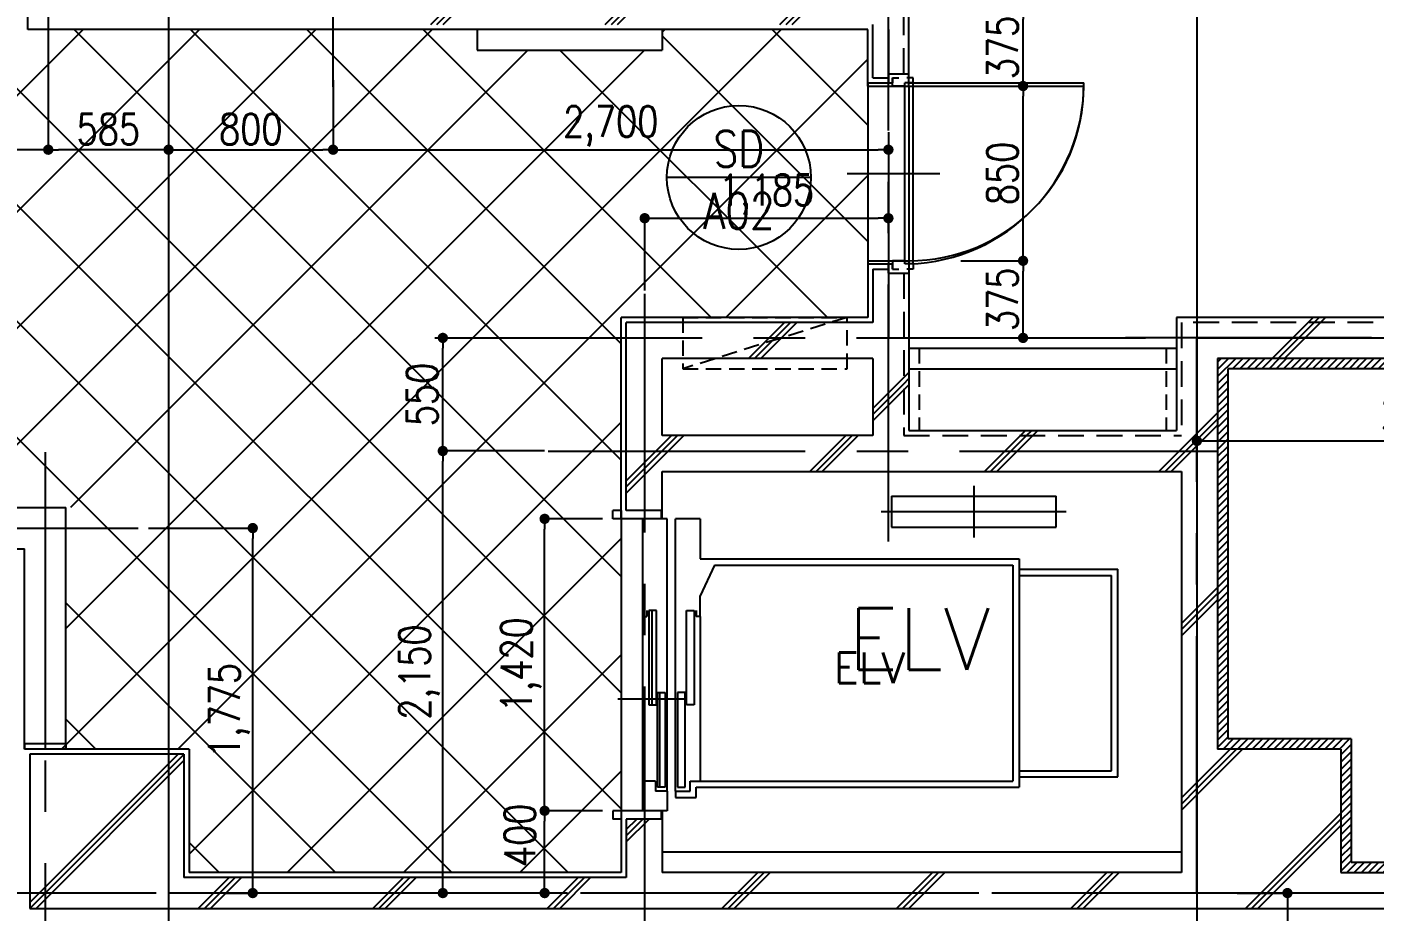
# Model space of a CAD drawing. Header units: millimetres. Extents: x 15495 to 166182, y -39946 to 18307.
# Drawn here: x 40052 to 46602, y -34666 to -30366 of the extents above; entities that cross this region are included whole.
import ezdxf
from ezdxf.enums import TextEntityAlignment as Align

# ---------------------------------------------------------------- set-up
doc = ezdxf.new("R2010")
doc.units = ezdxf.units.MM
doc.header["$LTSCALE"] = 1000
doc.linetypes.add('CENTER', pattern=[2, 1.25, -0.25, 0.25, -0.25])
doc.linetypes.add('DASHED2', pattern=[0.375, 0.25, -0.125])
doc.layers.get('0').update_dxf_attribs({"linetype": 'CONTINUOUS'})
for name, color, linetype in [('1F-A_ELSE-100', 6, 'CONTINUOUS'), ('1F-A_ELSE-50', 6, 'CONTINUOUS'), ('1F-DT_ID-100', 13, 'CONTINUOUS'), ('1F-E-PANL-100', 3, 'CONTINUOUS'), ('1F-E-PANL-50', 3, 'CONTINUOUS'), ('1F-E_DIM-50', 3, 'CONTINUOUS'), ('1F-E_GRID-100', 1, 'CENTER'), ('1F-E_GRID-50', 1, 'CENTER'), ('1F-E_TEXT-100', 3, 'CONTINUOUS'), ('1F-E_TEXT-50', 3, 'CONTINUOUS'), ('1F-F_ELV-KYOUTSU', 5, 'CONTINUOUS'), ('1F-F_FINI1-100', 190, 'CONTINUOUS'), ('1F-F_FINI1-50', 190, 'CONTINUOUS'), ('1F-F_FITT1-100', 5, 'CONTINUOUS'), ('1F-F_FITT1-50', 5, 'CONTINUOUS'), ('1F-F_FITT2-50', 1, 'CONTINUOUS'), ('1F-F_HAT1-50', 9, 'CONTINUOUS'), ('1F-F_LAY2-100', 6, 'CONTINUOUS'), ('1F-F_LAY2-50', 6, 'CONTINUOUS'), ('1F-H-AREA-50', 1, 'CENTER'), ('1F-R_COLM-50', 7, 'CONTINUOUS'), ('1F-R_EWALL-50', 7, 'CONTINUOUS'), ('1F-U_ALC-100', 8, 'CONTINUOUS'), ('1F-U_ALC-50', 8, 'CONTINUOUS'), ('EV-Space_EV-A_EVES-100', 5, 'CONTINUOUS'), ('EV-Space_EV-A_EVES-50', 5, 'CONTINUOUS'), ('EV-Space_EV-F_FINI1-100', 190, 'CONTINUOUS'), ('F_FITT1-100', 5, 'CONTINUOUS'), ('F_FITT1-50', 5, 'CONTINUOUS'), ('F_FITT2-100', 1, 'CONTINUOUS')]:
    doc.layers.add(name, color=color, linetype=linetype)
doc.styles.add('DIM', font='romans.shx', dxfattribs={"width": 0.8, "bigfont": 'bigfont.shx'})
doc.styles.add('ROOM', font='romans.shx', dxfattribs={"width": 0.8, "bigfont": 'bigfont.shx'})
doc.styles.get("Standard").update_dxf_attribs({"font": 'txt.shx', "bigfont": 'bigfont.shx'})
doc.dimstyles.new('DIM50_3_3', dxfattribs={"dimscale": 50, "dimtxt": 3, "dimasz": 1, "dimexe": 0, "dimexo": 1, "dimgap": 0.5, "dimtad": 1, "dimdec": 1, "dimdsep": 46, "dimlunit": 6, "dimtxsty": 'DIM', "dimblk1": 'DOT', "dimblk2": 'DOT', "dimsah": 1, "dimcen": 1, "dimclrd": 256, "dimclre": 256, "dimclrt": 256, "dimadec": 0, "dimazin": 0, "dimtfac": 1, "dimtdec": 1, "dimtix": 1, "dimtmove": 2, "dimatfit": 3, "dimldrblk": 'DOT', "dimfxl": 1, "dimtvp": 0.833333, "dimtolj": 1, "dimarcsym": 0})
pattern_1 = [(45, (-28007.75, 19489.85), (-424.264, 424.264), []), (45, (-27977.75, 19489.85), (-424.264, 424.264), []), (45, (-27947.75, 19489.85), (-424.264, 424.264), [])]

# ---------------------------------------------------------------- blocks, each defined once
blk = doc.blocks.new('AW-A02_100')
at = {"layer": 'F_FITT1-100'}
for p, q in [((200, 1474.99975), (0, 1474.99975)), ((0, 1474.99975), (0, 1275)), ((200, 1275), (200, 1474.99975)), ((200, 1375), (3975, 1375)), ((3975, 1375), (3975, 299.9995)), ((0, 1275), (200, 1275)), ((100, 700), (100, 1275)), ((0, 700), (0, 650)), ((200, 700), (0, 700)), ((200, 700), (200, 650)), ((200, 650), (0, 650)), ((100, 50), (100, 650)), ((200, 50), (-500, 50)), ((0, 50), (0, 0)), ((200, 50), (200, 0))]:
    blk.add_line(p, q, dxfattribs=at)
blk.add_arc((100, 50), 600, 90, 180, dxfattribs=at)
at = {"layer": 'F_FITT2-100'}
for p, q in [((200, 1475), (4075, 1475)), ((4075, 299.9995), (4075, 1475)), ((0, 700), (0, 1275)), ((200, 1275), (3875, 1275)), ((200, 700), (200, 1275)), ((3875, 299.9995), (3875, 1275)), ((0, 50), (0, 650)), ((200, 50), (200, 650))]:
    blk.add_line(p, q, dxfattribs=at)
blk = doc.blocks.new('EV-Space')
at = {"layer": 'EV-Space_EV-A_EVES-100'}
for p, q in [((1600, 1620), (1600, 1370)), ((1200, 1570), (2000, 1570)), ((1200, 1570), (1200, 1420)), ((2000, 1420), (2000, 1570)), ((100, 1460), (-10, 1460)), ((-10, 1460), (-10, 985)), ((110, 135), (110, 1460)), ((150, 135), (150, 1460)), ((270, 1460), (150, 1460)), ((270, 1460), (270, 1265)), ((1150, 1495), (2050, 1495)), ((1200, 1420), (2000, 1420)), ((270, 1265), (1820, 1265)), ((1820, 1265), (1820, 155)), ((340, 1235), (270, 1085)), ((1820, 1215), (2300, 1215)), ((2300, 205), (2300, 1215)), ((270, 985), (270, 1085)), ((-10, 985), (-10, 185)), ((-10, 985), (10, 985)), ((10, 1015), (10, 985)), ((270, 985), (270, 185)), ((-130, 585), (204.096, 585)), ((1820, 205), (2300, 205)), ((52.5, 185), (-10, 185)), ((-10, 185), (-10, 40)), ((52.5, 185), (52.5, 135)), ((110, 135), (52.5, 135)), ((110, 135), (110, 40)), ((150, 135), (150, 105)), ((251, 155), (1820, 155)), ((251, 105), (251, 155)), ((150, 105), (251, 105)), ((110, 40), (-10, 40))]:
    blk.add_line(p, q, dxfattribs=at)
at = {"layer": 'EV-Space_EV-A_EVES-100', "linetype": 'Continuous'}
for p, q in [((36.936, 557.569), (36.936, 1017.569)), ((73.841, 155), (73.841, 615))]:
    blk.add_line(p, q, dxfattribs=at)
at = {"layer": 'EV-Space_EV-A_EVES-50'}
for p, q in [((1600, 1620), (1600, 1370)), ((1200, 1570), (1200, 1420)), ((1200, 1570), (2000, 1570)), ((2000, 1420), (2000, 1570)), ((-10, 1460), (-10, 985)), ((110, 1460), (-10, 1460)), ((80, 1500), (80, 1460)), ((110, 135), (110, 1460)), ((150, 135), (150, 1460)), ((270, 1460), (150, 1460)), ((270, 1460), (270, 1265)), ((1150, 1495), (2050, 1495)), ((1200, 1420), (2000, 1420)), ((270, 1265), (1820, 1265)), ((1820, 1265), (1820, 155)), ((340, 1235), (270, 1085)), ((340, 1235), (1790, 1235)), ((1790, 1235), (1790, 185)), ((1820, 1215), (2300, 1215)), ((1820, 1185), (2270, 1185)), ((2270, 235), (2270, 1185)), ((2300, 205), (2300, 1215)), ((270, 985), (270, 1085)), ((-10, 985), (10, 985)), ((-10, 985), (-10, 185)), ((10, 1015), (10, 985)), ((250, 1015), (250, 985)), ((270, 985), (250, 985)), ((270, 985), (270, 185)), ((-130, 585), (204.096, 585)), ((1820, 235), (2270, 235)), ((1820, 205), (2300, 205)), ((-10, 185), (-10, 40)), ((52.5, 185), (-10, 185)), ((52.5, 185), (52.5, 135)), ((110, 135), (52.5, 135)), ((110, 135), (110, 40)), ((150, 135), (150, 105)), ((150, 135), (221, 135)), ((221, 185), (1790, 185)), ((221, 135), (221, 185)), ((251, 155), (1820, 155)), ((251, 105), (251, 155)), ((150, 105), (251, 105)), ((110, 40), (-10, 40)), ((80, 40), (80, 0))]:
    blk.add_line(p, q, dxfattribs=at)
at = {"layer": 'EV-Space_EV-A_EVES-50', "linetype": 'Continuous'}
for p, q in [((57.5, 1015), (20, 1015)), ((20, 1015), (20, 555)), ((57.5, 555), (57.5, 1015)), ((202.5, 1015), (240, 1015)), ((202.5, 555), (202.5, 1015)), ((240, 1015), (240, 555)), ((62.5, 155), (62.5, 615)), ((62.5, 615), (100, 615)), ((100, 615), (100, 155)), ((160, 615), (160, 155)), ((197.5, 615), (160, 615)), ((197.5, 155), (197.5, 615)), ((20, 555), (57.5, 555)), ((240, 555), (202.5, 555)), ((100, 155), (62.5, 155)), ((160, 155), (197.5, 155))]:
    blk.add_line(p, q, dxfattribs=at)
at = {"layer": 'EV-Space_EV-F_FINI1-100'}
blk.add_line((0, 0), (0, 0), dxfattribs=at)
blk = doc.blocks.new('SD-A02_100')
at = {"layer": 'F_FITT1-100'}
for p, q in [((0, 0), (850, 0)), ((0, 0), (0, -850)), ((-300, -425), (150, -425))]:
    blk.add_line(p, q, dxfattribs=at)
blk.add_arc((0, 0), 850, 270, 0, dxfattribs=at)
at = {"layer": 'F_FITT2-100'}
blk.add_line((-200, 0), (-200, -850), dxfattribs=at)
blk = doc.blocks.new('TATEGU-KIGOU')
at = {"color": 2}
blk.add_line((350, 0), (-350, 0), dxfattribs=at)
blk.add_circle((0, 0), 350, dxfattribs=at)
at = {"color": 2, "style": 'ROOM', "width": 0.8}
for tag, p in [('建具種別', (0, 51.6)), ('建具番号', (0, -250.1))]:
    blk.add_attdef(tag, text='', height=175, dxfattribs=at).set_placement(p, align=Align.CENTER)
at = {"flags": 1}
for tag, p in [('内法寸法（W）', (-414, -713.8)), ('内法寸法（H）', (-414, -1063.8)), ('階', (-373.6, -1414.3)), ('部屋名', (-373.6, -1786.8)), ('メーカー名', (-373.6, -2148.9)), ('値段', (-373.6, -2498.9)), ('重量', (-373.6, -2848.9)), ('建具形状', (-373.6, -3199)), ('開閉方式', (-373.6, -3549)), ('取付場所', (-373.6, -3899)), ('見込', (-373.6, -4296.3)), ('扉厚', (-373.6, -4646.3)), ('仕上', (-373.6, -4996.3)), ('ガラス', (-373.6, -5346.3)), ('建具金物', (-373.6, -5696.3)), ('枠形状', (-373.6, -6046.3)), ('沓摺形状', (-373.6, -6396.3)), ('特記事項', (-373.6, -6746.3)), ('防火性能', (-373.6, -7096.3))]:
    blk.add_attdef(tag, p, '', height=175, dxfattribs=at)
blk = doc.blocks.new('1F-BLOCK_100')
at = {"layer": '1F-A_ELSE-100'}
for p, q in [((12200, 4200), (12200, 4100)), ((13100, 4200), (13100, 4100)), ((12200, 4100), (13100, 4100))]:
    blk.add_line(p, q, dxfattribs=at)
at = {"layer": '1F-A_ELSE-100', "linetype": 'Continuous'}
blk.add_line((13100, 200), (15625, 200), dxfattribs=at)
at = {"layer": '1F-E-PANL-100', "linetype": 'DASHED2', "ltscale": 0.3}
for p, q in [((14000, 2800), (13200, 2550)), ((13200, 2800), (14000, 2800)), ((13200, 2800), (13200, 2550)), ((14000, 2550), (14000, 2800)), ((14350, 2650), (14350, 2250)), ((15550, 2650), (15550, 2250)), ((13200, 2550), (14000, 2550))]:
    blk.add_line(p, q, dxfattribs=at)
at = {"layer": '1F-E_GRID-100'}
for p, q in [((10700, 17563.95), (10700, -2342.97)), ((15700, 17563.95), (15700, -2342.97)), ((34140.32, 0), (-8809.61, 0))]:
    blk.add_line(p, q, dxfattribs=at)
at = {"layer": '1F-F_FINI1-100'}
for p, q in [((10015, 4200), (10015, 4500)), ((14300, 3925), (14300, 4500)), ((14100, 4200), (10015, 4200)), ((10600, 4200), (10015, 4200)), ((14100, 3925), (14100, 4200)), ((14100, 3925), (14300, 3925)), ((14100, 3075), (14100, 2800)), ((14100, 3075), (14300, 3075)), ((14300, 3075), (14300, 2250)), ((14100, 2800), (12900, 2800)), ((12900, 1820), (12900, 2800)), ((17950, 2800), (15600, 2800)), ((15600, 2800), (15600, 2250)), ((14300, 2650), (15600, 2650)), ((14125, 2600), (13100, 2600)), ((13100, 2225), (13100, 2600)), ((14125, 2600), (14125, 2225)), ((15850, 2550), (15850, 750)), ((17950, 2550), (15850, 2550)), ((14300, 2250), (15600, 2250)), ((14125, 2225), (13100, 2225)), ((13100, 2050), (15625, 2050)), ((13100, 1820), (13100, 2050)), ((15625, 2050), (15625, 100)), ((13100, 1820), (12900, 1820)), ((16450, 750), (15850, 750)), ((16450, 750), (16450, 150)), ((10800, 700), (10000, 700)), ((10800, 700), (10800, 100)), ((12900, 400), (12900, 100)), ((13100, 400), (12900, 400)), ((13100, 400), (13100, 100)), ((16450, 150), (21750, 150)), ((12900, 100), (10800, 100)), ((15625, 100), (13100, 100))]:
    blk.add_line(p, q, dxfattribs=at)
at = {"layer": '1F-F_LAY2-100'}
for p, q in [((5777.6, 6400), (12077.6, 100)), ((9374.65, 4500), (12900, 974.65)), ((8443.67, 4299.62), (12643.28, 100)), ((10284.83, 4200), (7959.83, 1875)), ((10850.52, 4200), (8525.52, 1875)), ((11416.2, 4200), (9091.2, 1875)), ((9109.52, 4199.45), (12900, 408.97)), ((11981.89, 4200), (9656.89, 1875)), ((13678.94, 4200), (10178.94, 700)), ((10240.34, 4200), (12900, 1540.34)), ((10806.02, 4200), (12900, 2106.03)), ((11371.71, 4200), (12900, 2671.71)), ((13337.4, 2800), (11937.4, 4200)), ((13634.45, 4200), (14100, 3734.45)), ((13100, 4168.77), (14100, 3168.77)), ((13013.26, 4100), (10200, 1286.74)), ((12447.57, 4100), (10222.57, 1875)), ((13903.08, 2800), (12603.08, 4100)), ((14100, 4055.37), (10744.63, 700)), ((13410.31, 2800), (14100, 3489.69)), ((12900, 2289.69), (10800, 189.69)), ((12900, 1860), (12900, 360)), ((12900, 1724), (11276, 100)), ((10200, 1411.91), (11511.91, 100)), ((12900, 1158.31), (11841.69, 100)), ((10200, 846.23), (10346.23, 700)), ((12900, 592.63), (12407.37, 100)), ((10800, 246.23), (10946.23, 100))]:
    blk.add_line(p, q, dxfattribs=at)
at = {"layer": '1F-U_ALC-100'}
blk.add_line((14300, 2550), (15600, 2550), dxfattribs=at)
at = {"layer": '1F-DT_ID-100'}
blk.add_blockref('TATEGU-KIGOU', (13473, 3480.39), dxfattribs=at).add_auto_attribs({'建具種別': 'SD', '建具番号': 'A02'})
at = {"layer": '1F-F_ELV-KYOUTSU'}
blk.add_blockref('EV-Space', (13015, 360), dxfattribs=at)
at = {"layer": '1F-F_FITT1-100'}
for name, p in [('SD-A02_100', (14300, 3925)), ('AW-A02_100', (6125, 400))]:
    blk.add_blockref(name, p, dxfattribs=at)
at = {"layer": '1F-E_TEXT-100'}
blk.add_text('ELV', height=300, dxfattribs=at).set_placement((14350, 1235), align=Align.MIDDLE)
blk = doc.blocks.new('DOT')
at = {"color": 0, "linetype": 'ByBlock'}
blk.add_line((-0.5, 0), (-1, 0), dxfattribs=at)
at = {"color": 0, "linetype": 'ByBlock', "const_width": 0.5}
blk.add_lwpolyline([(-0.25, 0, 1), (0.25, 0, 1)], format="xyb", close=True, dxfattribs=at)
blk = doc.blocks.new('*D864')
at = {"layer": '1F-E_DIM-50', "lineweight": -2}
for p, q in [((42035.2, -31878.7), (42074.2, -31878.7)), ((42074.2, -32378.7), (42074.2, -31928.7)), ((42568.8, -32428.7), (42074.2, -32428.7))]:
    blk.add_line(p, q, dxfattribs=at)
at = {"layer": '1F-E_DIM-50', "lineweight": -2, "xscale": 50, "yscale": 50, "zscale": 50}
for p, rotation in [((42074.2, -31878.7), 90), ((42074.2, -32428.7), 270)]:
    blk.add_blockref('DOT', p, dxfattribs=dict(at, rotation=rotation))
at = {"layer": '1F-E_DIM-50', "insert": (41974.2, -32153.7), "char_height": 150, "attachment_point": 5, "rotation": 90, "style": 'DIM'}
blk.add_mtext('\\A1;550', dxfattribs=at)
blk = doc.blocks.new('_DOT')
at = {"color": 0, "linetype": 'ByBlock'}
blk.add_line((-0.5, 0), (-1, 0), dxfattribs=at)
at = {"color": 0, "linetype": 'ByBlock', "const_width": 0.5}
blk.add_lwpolyline([(-0.25, 0, 1), (0.25, 0, 1)], format="xyb", close=True, dxfattribs=at)
blk = doc.blocks.new('*D828')
at = {"layer": '1F-E_DIM-50', "lineweight": -2}
for p, q in [((42568.8, -32428.7), (42074.2, -32428.7)), ((42074.2, -34528.7), (42074.2, -32478.7)), ((42243.9, -34578.7), (42074.2, -34578.7))]:
    blk.add_line(p, q, dxfattribs=at)
at = {"layer": '1F-E_DIM-50', "lineweight": -2, "xscale": 50, "yscale": 50, "zscale": 50}
for p, rotation in [((42074.2, -32428.7), 90), ((42074.2, -34578.7), 270)]:
    blk.add_blockref('DOT', p, dxfattribs=dict(at, rotation=rotation))
at = {"layer": '1F-E_DIM-50', "insert": (41959.9, -33503.7), "char_height": 150, "attachment_point": 5, "rotation": 90, "style": 'DIM'}
blk.add_mtext('\\A1;2,150', dxfattribs=at)
blk = doc.blocks.new('*D881')
at = {"layer": '1F-E_DIM-50', "lineweight": -2}
for p, q in [((41540.7, -30624.5), (41540.7, -30963.4)), ((44240.7, -30911.8), (44240.7, -30963.4)), ((41590.7, -30963.4), (44190.7, -30963.4))]:
    blk.add_line(p, q, dxfattribs=at)
at = {"layer": '1F-E_DIM-50', "lineweight": -2, "xscale": 50, "yscale": 50, "zscale": 50, "rotation": 180}
blk.add_blockref('DOT', (41540.7, -30963.4), dxfattribs=at)
at = {"layer": '1F-E_DIM-50', "lineweight": -2, "xscale": 50, "yscale": 50, "zscale": 50}
blk.add_blockref('DOT', (44240.7, -30963.4), dxfattribs=at)
at = {"layer": '1F-E_DIM-50', "insert": (42890.7, -30849.1), "char_height": 150, "attachment_point": 5, "style": 'DIM'}
blk.add_mtext('\\A1;2,700', dxfattribs=at)
blk = doc.blocks.new('*D829')
at = {"layer": '1F-E_DIM-50', "lineweight": -2}
for p, q in [((40642.8, -32803.7), (41150, -32803.7)), ((41150, -34528.7), (41150, -32853.7)), ((41018.5, -34578.7), (41150, -34578.7))]:
    blk.add_line(p, q, dxfattribs=at)
at = {"layer": '1F-E_DIM-50', "lineweight": -2, "xscale": 50, "yscale": 50, "zscale": 50}
for p, rotation in [((41150, -32803.7), 90), ((41150, -34578.7), 270)]:
    blk.add_blockref('DOT', p, dxfattribs=dict(at, rotation=rotation))
at = {"layer": '1F-E_DIM-50', "insert": (41035.7, -33691.2), "char_height": 150, "attachment_point": 5, "rotation": 90, "style": 'DIM'}
blk.add_mtext('\\A1;1,775', dxfattribs=at)
blk = doc.blocks.new('AW-A02_50')
at = {"layer": 'F_FITT1-50'}
for p, q in [((0, 0), (0, -200)), ((200, 0), (0, 0)), ((200, -200), (200, 0)), ((200, -100), (3975, -100)), ((3975, -100), (3975, -1150)), ((0, -200), (200, -200)), ((100, -775), (100, -200)), ((200, -775), (0, -775)), ((200, -825), (0, -825)), ((100, -1425), (100, -825)), ((300, -1125), (-100, -1125)), ((3875, -1150), (3875, -1175)), ((4075, -1150), (3875, -1150)), ((4075, -1150), (4075, -1175)), ((200, -1425), (-500, -1425)), ((0, -1425), (0, -1475)), ((200, -1425), (200, -1475)), ((200, -1475), (0, -1475))]:
    blk.add_line(p, q, dxfattribs=at)
blk.add_arc((100, -1425), 600, 90, 180, dxfattribs=at)
blk = doc.blocks.new('*D868')
at = {"layer": '1F-E_DIM-50', "lineweight": -2}
for p, q in [((40155.7, -30028.7), (40155.7, -30963.4)), ((39075.7, -30837.1), (39075.7, -30963.4)), ((40105.7, -30963.4), (39125.7, -30963.4))]:
    blk.add_line(p, q, dxfattribs=at)
at = {"layer": '1F-E_DIM-50', "lineweight": -2, "xscale": 50, "yscale": 50, "zscale": 50, "rotation": 180}
blk.add_blockref('DOT', (39075.7, -30963.4), dxfattribs=at)
at = {"layer": '1F-E_DIM-50', "lineweight": -2, "xscale": 50, "yscale": 50, "zscale": 50}
blk.add_blockref('DOT', (40155.7, -30963.4), dxfattribs=at)
at = {"layer": '1F-E_DIM-50', "insert": (39615.7, -30849.1), "char_height": 150, "attachment_point": 5, "style": 'DIM'}
blk.add_mtext('\\A1;1,080', dxfattribs=at)
blk = doc.blocks.new('*D865')
at = {"layer": '1F-E_DIM-50', "lineweight": -2}
for p, q in [((40740.7, -30639), (40740.7, -30963.4)), ((41540.7, -30624.5), (41540.7, -30963.4)), ((40790.7, -30963.4), (41490.7, -30963.4))]:
    blk.add_line(p, q, dxfattribs=at)
at = {"layer": '1F-E_DIM-50', "lineweight": -2, "xscale": 50, "yscale": 50, "zscale": 50, "rotation": 180}
blk.add_blockref('DOT', (40740.7, -30963.4), dxfattribs=at)
at = {"layer": '1F-E_DIM-50', "lineweight": -2, "xscale": 50, "yscale": 50, "zscale": 50}
blk.add_blockref('DOT', (41540.7, -30963.4), dxfattribs=at)
at = {"layer": '1F-E_DIM-50', "insert": (41140.7, -30863.4), "char_height": 150, "attachment_point": 5, "style": 'DIM'}
blk.add_mtext('\\A1;800', dxfattribs=at)
blk = doc.blocks.new('*D869')
at = {"layer": '1F-E_DIM-50', "lineweight": -2}
for p, q in [((40155.7, -30028.7), (40155.7, -30963.4)), ((40740.7, -30403.7), (40740.7, -30963.4)), ((40690.7, -30963.4), (40205.7, -30963.4))]:
    blk.add_line(p, q, dxfattribs=at)
at = {"layer": '1F-E_DIM-50', "lineweight": -2, "xscale": 50, "yscale": 50, "zscale": 50, "rotation": 180}
blk.add_blockref('DOT', (40155.7, -30963.4), dxfattribs=at)
at = {"layer": '1F-E_DIM-50', "lineweight": -2, "xscale": 50, "yscale": 50, "zscale": 50}
blk.add_blockref('DOT', (40740.7, -30963.4), dxfattribs=at)
at = {"layer": '1F-E_DIM-50', "insert": (40448.2, -30863.4), "char_height": 150, "attachment_point": 5, "style": 'DIM'}
blk.add_mtext('\\A1;585', dxfattribs=at)
blk = doc.blocks.new('*D830')
at = {"layer": '1F-E_DIM-50', "lineweight": -2}
for p, q in [((42850.7, -32758.7), (42569.2, -32758.7)), ((42569.2, -34128.7), (42569.2, -32808.7)), ((42850.7, -34178.7), (42569.2, -34178.7))]:
    blk.add_line(p, q, dxfattribs=at)
at = {"layer": '1F-E_DIM-50', "lineweight": -2, "xscale": 50, "yscale": 50, "zscale": 50}
for p, rotation in [((42569.2, -32758.7), 90), ((42569.2, -34178.7), 270)]:
    blk.add_blockref('DOT', p, dxfattribs=dict(at, rotation=rotation))
at = {"layer": '1F-E_DIM-50', "insert": (42454.9, -33468.7), "char_height": 150, "attachment_point": 5, "rotation": 90, "style": 'DIM'}
blk.add_mtext('\\A1;1,420', dxfattribs=at)
blk = doc.blocks.new('*D860')
at = {"layer": '1F-E_DIM-50', "lineweight": -2}
for p, q in [((42850.7, -34178.7), (42569.2, -34178.7)), ((42569.2, -34528.7), (42569.2, -34228.7)), ((42579.5, -34578.7), (42569.2, -34578.7))]:
    blk.add_line(p, q, dxfattribs=at)
at = {"layer": '1F-E_DIM-50', "lineweight": -2, "xscale": 50, "yscale": 50, "zscale": 50}
for p, rotation in [((42569.2, -34178.7), 90), ((42569.2, -34578.7), 270)]:
    blk.add_blockref('DOT', p, dxfattribs=dict(at, rotation=rotation))
at = {"layer": '1F-E_DIM-50', "insert": (42448.7, -34297.8), "char_height": 150, "attachment_point": 5, "rotation": 90, "style": 'DIM'}
blk.add_mtext('\\A1;400', dxfattribs=at)
blk = doc.blocks.new('*D816')
at = {"layer": '1F-E_DIM-50', "lineweight": -2}
for p, q in [((45936.3, -34578.7), (46180.9, -34578.7)), ((46180.9, -34628.7), (46180.9, -35174.8)), ((45665.7, -35224.8), (46180.9, -35224.8))]:
    blk.add_line(p, q, dxfattribs=at)
at = {"layer": '1F-E_DIM-50', "lineweight": -2, "xscale": 50, "yscale": 50, "zscale": 50}
for p, rotation in [((46180.9, -34578.7), 90), ((46180.9, -35224.8), 270)]:
    blk.add_blockref('DOT', p, dxfattribs=dict(at, rotation=rotation))
at = {"layer": '1F-E_DIM-50', "insert": (46080.9, -34901.8), "char_height": 150, "attachment_point": 5, "rotation": 90, "style": 'DIM'}
blk.add_mtext('\\A1;646', dxfattribs=at)
blk = doc.blocks.new('*D819')
at = {"layer": '1F-E_DIM-50', "lineweight": -2}
for p, q in [((44592.5, -30653.7), (44895.4, -30653.7)), ((44895.4, -31453.7), (44895.4, -30703.7)), ((44592.6, -31503.7), (44895.4, -31503.7))]:
    blk.add_line(p, q, dxfattribs=at)
at = {"layer": '1F-E_DIM-50', "lineweight": -2, "xscale": 50, "yscale": 50, "zscale": 50}
for p, rotation in [((44895.4, -30653.7), 90), ((44895.4, -31503.7), 270)]:
    blk.add_blockref('DOT', p, dxfattribs=dict(at, rotation=rotation))
at = {"layer": '1F-E_DIM-50', "insert": (44795.4, -31078.7), "char_height": 150, "attachment_point": 5, "rotation": 90, "style": 'DIM'}
blk.add_mtext('\\A1;850', dxfattribs=at)
blk = doc.blocks.new('SD-A02_50')
at = {"layer": 'F_FITT1-50'}
for p, q in [((-60, 465), (-30, 465)), ((-60, 465), (-60, 440)), ((-60, 425), (-60, 465)), ((-60, 440), (-60, 465)), ((-60, 465), (-60, 440)), ((-60, 465), (-30, 465)), ((40, 465), (10, 465)), ((40, 465), (10, 465)), ((40, 440), (40, 465)), ((0, 425), (-60, 425)), ((0, -440), (0, 440)), ((40, 440), (0, 440)), ((40, 440), (0, 440)), ((20, 440), (870, 440)), ((40, -440), (40, 440)), ((0, -415), (0, 140)), ((-280, 0), (170, 0)), ((0, -425), (-60, -425)), ((-60, -425), (-60, -465)), ((-60, -465), (-60, -440)), ((-60, -440), (-60, -465)), ((-60, -465), (-60, -440)), ((40, -440), (0, -440)), ((40, -440), (0, -440)), ((40, -440), (40, -465)), ((-60, -465), (-30, -465)), ((-60, -465), (-30, -465)), ((40, -465), (10, -465)), ((40, -465), (10, -465))]:
    blk.add_line(p, q, dxfattribs=at)
blk.add_arc((-6, 435.7), 876.1, 271.70382, 0.28312, dxfattribs=at)
blk = doc.blocks.new('*D882')
at = {"layer": '1F-E_DIM-50', "lineweight": -2}
for p, q in [((43055.7, -31648.1), (43055.7, -31296.5)), ((43105.7, -31296.5), (44190.7, -31296.5)), ((44240.7, -31346.5), (44240.7, -31296.5))]:
    blk.add_line(p, q, dxfattribs=at)
at = {"layer": '1F-E_DIM-50', "lineweight": -2, "xscale": 50, "yscale": 50, "zscale": 50, "rotation": 180}
blk.add_blockref('DOT', (43055.7, -31296.5), dxfattribs=at)
at = {"layer": '1F-E_DIM-50', "lineweight": -2, "xscale": 50, "yscale": 50, "zscale": 50}
blk.add_blockref('DOT', (44240.7, -31296.5), dxfattribs=at)
at = {"layer": '1F-E_DIM-50', "insert": (43648.2, -31182.3), "char_height": 150, "attachment_point": 5, "style": 'DIM'}
blk.add_mtext('\\A1;1,185', dxfattribs=at)
blk = doc.blocks.new('*D821')
at = {"layer": '1F-E_DIM-50', "lineweight": -2}
for p, q in [((44611.8, -31503.7), (44895.4, -31503.7)), ((44895.4, -31828.7), (44895.4, -31553.7)), ((44594.8, -31878.7), (44895.4, -31878.7))]:
    blk.add_line(p, q, dxfattribs=at)
at = {"layer": '1F-E_DIM-50', "lineweight": -2, "xscale": 50, "yscale": 50, "zscale": 50}
for p, rotation in [((44895.4, -31503.7), 90), ((44895.4, -31878.7), 270)]:
    blk.add_blockref('DOT', p, dxfattribs=dict(at, rotation=rotation))
at = {"layer": '1F-E_DIM-50', "insert": (44795.4, -31691.2), "char_height": 150, "attachment_point": 5, "rotation": 90, "style": 'DIM'}
blk.add_mtext('\\A1;375', dxfattribs=at)
blk = doc.blocks.new('*D820')
at = {"layer": '1F-E_DIM-50', "lineweight": -2}
for p, q in [((47990.7, -32124.9), (47990.7, -32379.6)), ((45740.7, -32288.8), (45740.7, -32379.6)), ((45790.7, -32379.6), (47940.7, -32379.6))]:
    blk.add_line(p, q, dxfattribs=at)
at = {"layer": '1F-E_DIM-50', "lineweight": -2, "xscale": 50, "yscale": 50, "zscale": 50, "rotation": 180}
blk.add_blockref('DOT', (45740.7, -32379.6), dxfattribs=at)
at = {"layer": '1F-E_DIM-50', "lineweight": -2, "xscale": 50, "yscale": 50, "zscale": 50}
blk.add_blockref('DOT', (47990.7, -32379.6), dxfattribs=at)
at = {"layer": '1F-E_DIM-50', "insert": (46865.7, -32265.4), "char_height": 150, "attachment_point": 5, "style": 'DIM'}
blk.add_mtext('\\A1;2,250', dxfattribs=at)
blk = doc.blocks.new('*D823')
at = {"layer": '1F-E_DIM-50', "lineweight": -2}
for p, q in [((44684.9, -30278.7), (44895.4, -30278.7)), ((44895.4, -30603.7), (44895.4, -30328.7)), ((44604.6, -30653.7), (44895.4, -30653.7))]:
    blk.add_line(p, q, dxfattribs=at)
at = {"layer": '1F-E_DIM-50', "lineweight": -2, "xscale": 50, "yscale": 50, "zscale": 50}
for p, rotation in [((44895.4, -30278.7), 90), ((44895.4, -30653.7), 270)]:
    blk.add_blockref('DOT', p, dxfattribs=dict(at, rotation=rotation))
at = {"layer": '1F-E_DIM-50', "insert": (44795.4, -30466.2), "char_height": 150, "attachment_point": 5, "rotation": 90, "style": 'DIM'}
blk.add_mtext('\\A1;375', dxfattribs=at)
blk = doc.blocks.new('1F-BLOCK_50')
at = {"layer": '1F-F_HAT1-50'}
h = blk.add_hatch(dxfattribs=at)
h.set_pattern_fill('RC4', color=256, scale=30, style=0)
h.set_pattern_definition([(45, (-28400.75, -11674.75), (-424.264, 424.264), []), (45, (-28370.75, -11674.75), (-424.264, 424.264), []), (45, (-28340.75, -11674.75), (-424.264, 424.264), [])])
h.paths.add_polyline_path([(14200, 4300), (11500, 4300), (11500, 4225), (14125, 4225), (14125, 3965), (14200, 3965)])
h.paths.add_polyline_path([(14275, 4300), (14200, 4300), (14200, 3985), (14275, 3985)])
h.paths.add_polyline_path([(14200, 4425), (14100, 4425), (14100, 4400), (11575, 4400), (11575, 6425), (14100, 6425), (14100, 5700), (14200, 5700), (14200, 6500), (11500, 6500), (11500, 4300), (14200, 4300)])
h.paths.add_polyline_path([(14275, 4425), (14200, 4425), (14200, 4300), (14275, 4300)])
h = blk.add_hatch(dxfattribs=at)
h.set_pattern_fill('RC4', color=256, scale=30, style=0)
h.set_pattern_definition(pattern_1)
h.paths.add_polyline_path([(10700, 675), (10025, 675), (10025, 0), (10700, 0)])
h.paths.add_polyline_path([(10700, -75), (10700, 0), (10025, 0), (10025, -75)])
h.paths.add_polyline_path([(10700, 0), (10700, -75), (15700, -75), (15700, 0)])
h.paths.add_polyline_path([(15700, 0), (15700, 2775), (15625, 2775), (15625, 2225), (14275, 2225), (14275, 3015), (14200, 3015), (14200, 3035), (14125, 3035), (14125, 2775), (14000, 2775), (14000, 2600), (14125, 2600), (14125, 2225), (13100, 2225), (13100, 2600), (13200, 2600), (13200, 2775), (12925, 2775), (12925, 1860), (13100, 1860), (13100, 2050), (15625, 2050), (15625, 100), (13100, 100), (13100, 360), (12925, 360), (12925, 75), (10775, 75), (10775, 675), (10700, 675), (10700, 0)])
h = blk.add_hatch(dxfattribs=at)
h.set_pattern_fill('RC4', color=256, scale=30, style=0)
h.set_pattern_definition(pattern_1)
h.paths.add_polyline_path([(14000, 2600), (14000, 2775), (13920, 2775), (13360, 2600)])
h.paths.add_polyline_path([(13920, 2775), (13200, 2775), (13200, 2600), (13360, 2600)])
h.paths.add_polyline_path([(14300, 2250), (14300, 3015), (14275, 3015), (14275, 2225), (15625, 2225), (15625, 2775), (15700, 2775), (15700, 2800), (15600, 2800), (15600, 2250)])
h = blk.add_hatch(dxfattribs=at)
h.set_pattern_fill('RC4', color=256, scale=30, style=0)
h.set_pattern_definition(pattern_1)
h.paths.add_polyline_path([(15700, 2800), (15700, 2775), (17870, 2775), (17870, 2800)])
h = blk.add_hatch(dxfattribs=at)
h.set_pattern_fill('RC4', color=256, scale=30, style=0)
h.set_pattern_definition(pattern_1)
h.paths.add_polyline_path([(21800, 100), (16400, 100), (16400, 700), (15800, 700), (15800, 2600), (17870, 2600), (17870, 2775), (15700, 2775), (15700, 0), (22175, 0), (22175, 115), (22175, 275), (21975, 275), (21975, 2775), (19730, 2775), (19730, 2600), (21800, 2600)])
h.paths.add_polyline_path([(15700, 0), (15700, -75), (22175, -75), (22175, 0)])
h = blk.add_hatch(dxfattribs=at)
h.set_pattern_fill('ANSI31', color=256, scale=200, style=0)
h.set_pattern_definition([(45, (-28007.75, 19489.847), (-17.67767, 17.67767), [])])
h.paths.add_polyline_path([(15850, 2150), (15800, 2150), (15800, 700), (16400, 700), (16400, 100), (21800, 100), (21800, 2600), (19730, 2600), (19730, 2700), (19680, 2700), (19680, 2550), (21750, 2550), (21750, 150), (16450, 150), (16450, 750), (15850, 750)])
h.paths.add_polyline_path([(15800, 2150), (15850, 2150), (15850, 2550), (17920, 2550), (17920, 2700), (17870, 2700), (17870, 2600), (15800, 2600)], flags=17)
at = {"layer": '1F-A_ELSE-50'}
for p, q in [((12200, 4200), (12200, 4100)), ((13100, 4200), (13100, 4100)), ((12200, 4100), (13100, 4100))]:
    blk.add_line(p, q, dxfattribs=at)
at = {"layer": '1F-E-PANL-50', "linetype": 'DASHED2', "ltscale": 0.3}
for p, q in [((13200, 2800), (14000, 2800)), ((14000, 2800), (13200, 2550)), ((13200, 2800), (13200, 2550)), ((14000, 2550), (14000, 2800)), ((14350, 2650), (14350, 2250)), ((15550, 2650), (15550, 2250)), ((13200, 2550), (14000, 2550))]:
    blk.add_line(p, q, dxfattribs=at)
at = {"layer": '1F-E_GRID-50'}
for p, q in [((10700, 16639.66), (10700, -2700)), ((15700, 16639.66), (15700, -2700)), ((14200, 1709.52), (14200, 6841.87)), ((11500, 3920.73), (11500, 6757.69)), ((10115, 4863.47), (10115, 3812.87)), ((13015, -246.16), (13015, 2914.99)), ((12044.49, 2700), (14504.09, 2700)), ((22548.69, 2700), (15351.97, 2700)), ((10100, 2145.14), (10100, -1108.67)), ((12545.97, 2150), (16027.61, 2150)), ((32453.06, 0), (-4233.66, 0))]:
    blk.add_line(p, q, dxfattribs=at)
at = {"layer": '1F-F_FINI1-50'}
for p, q in [((10015, 4200), (10015, 4700)), ((14300, 3965), (14300, 4460)), ((14100, 4200), (10015, 4200)), ((10600, 4200), (10015, 4200)), ((14100, 3940), (14100, 4200)), ((14100, 3940), (14220, 3940)), ((14200, 3985), (14200, 3940)), ((14200, 3985), (14300, 3985)), ((14100, 3060), (14100, 2800)), ((14100, 3060), (14220, 3060)), ((14300, 3035), (14300, 2250)), ((12900, 1860), (12900, 2800)), ((14100, 2800), (12900, 2800)), ((17875, 2800), (15600, 2800)), ((15600, 2800), (15600, 2250)), ((14300, 2650), (15600, 2650)), ((14125, 2600), (13100, 2600)), ((13100, 2225), (13100, 2600)), ((14125, 2600), (14125, 2225)), ((15850, 2550), (15850, 750)), ((17920, 2550), (15850, 2550)), ((14300, 2250), (15600, 2250)), ((14125, 2225), (13100, 2225)), ((13100, 2050), (15625, 2050)), ((13100, 1860), (13100, 2050)), ((15625, 2050), (15625, 100)), ((12860, 1820), (12860, 1860)), ((12900, 1860), (12860, 1860)), ((12990, 1820), (12860, 1820)), ((16450, 750), (15850, 750)), ((16450, 750), (16450, 150)), ((10800, 700), (10000, 700)), ((10800, 700), (10800, 100)), ((12860, 400), (12860, 360)), ((12990, 400), (12860, 400)), ((12900, 360), (12860, 360)), ((12900, 360), (12900, 100)), ((13100, 360), (13100, 100)), ((16450, 150), (21750, 150)), ((12900, 100), (10800, 100)), ((15625, 100), (13100, 100))]:
    blk.add_line(p, q, dxfattribs=at)
at = {"layer": '1F-F_FITT1-50'}
for q in [(14200, 3060), (14300, 3015)]:
    blk.add_line((14200, 3015), q, dxfattribs=at)
at = {"layer": '1F-F_FITT2-50'}
for p, q in [((14100, 3940), (14100, 3060)), ((6325, 1875), (10200, 1875)), ((10200, 725), (10200, 1875)), ((5810.16, 1775), (10552.06, 1775))]:
    blk.add_line(p, q, dxfattribs=at)
at = {"layer": '1F-F_HAT1-50'}
for p, q in [((13100, 1860), (12925, 1860)), ((13100, 360), (12925, 360))]:
    blk.add_line(p, q, dxfattribs=at)
at = {"layer": '1F-F_LAY2-50'}
for p, q in [((5777.6, 6400), (12077.6, 100)), ((9394.65, 4480), (12900, 974.65)), ((8443.67, 4299.62), (12643.28, 100)), ((10284.83, 4200), (7959.83, 1875)), ((10850.52, 4200), (8525.52, 1875)), ((11416.2, 4200), (9091.2, 1875)), ((9108.97, 4200), (12900, 408.97)), ((11981.89, 4200), (9656.89, 1875)), ((13678.94, 4200), (10200, 721.06)), ((10240.34, 4200), (12900, 1540.34)), ((10806.02, 4200), (12900, 2106.03)), ((11371.71, 4200), (12900, 2671.71)), ((13337.4, 2800), (11937.4, 4200)), ((13113.26, 4200), (13100, 4186.74)), ((13634.45, 4200), (14100, 3734.45)), ((13100, 4168.77), (14100, 3168.77)), ((13013.26, 4100), (10200, 1286.74)), ((12447.57, 4100), (10222.57, 1875)), ((13903.08, 2800), (12603.08, 4100)), ((14100, 4055.37), (10744.63, 700)), ((13410.32, 2800), (14100, 3489.69)), ((12900, 2289.69), (10800, 189.69)), ((12900, 1820), (12900, 400)), ((12900, 1724), (11276, 100)), ((10200, 1411.91), (11511.91, 100)), ((12900, 1158.31), (11841.69, 100)), ((10200, 846.23), (10346.23, 700)), ((12900, 592.63), (12407.37, 100)), ((10800, 246.23), (10946.23, 100))]:
    blk.add_line(p, q, dxfattribs=at)
at = {"layer": '1F-H-AREA-50'}
blk.add_lwpolyline([(14200, 2700), (21900, 2700), (21900, 0), (25800, 0), (25800, 2400), (26400, 2400), (26400, 6500), (15700, 6500), (15700, 5700), (14200, 5700), (14200, 2700)], dxfattribs=at)
blk.add_lwpolyline([(15700, 2700), (21900, 2700), (21900, 0), (15700, 0)], close=True, dxfattribs=at)
at = {"layer": '1F-R_COLM-50'}
for q in [(15800, 700), (16400, 100)]:
    blk.add_line((16400, 700), q, dxfattribs=at)
at = {"layer": '1F-R_EWALL-50', "linetype": 'DASHED2', "ltscale": 0.5}
for p, q in [((14275, 3985), (14275, 4425)), ((14275, 3015), (14275, 2225)), ((17870, 2775), (15625, 2775)), ((15625, 2775), (15625, 2225)), ((14275, 2225), (15625, 2225))]:
    blk.add_line(p, q, dxfattribs=at)
at = {"layer": '1F-R_EWALL-50'}
for p, q in [((14125, 3965), (14125, 4225)), ((14125, 3965), (14200, 3965)), ((14125, 3035), (14125, 2775)), ((14125, 3035), (14200, 3035)), ((12925, 1860), (12925, 2775)), ((14125, 2775), (12925, 2775)), ((10775, 675), (10025, 675)), ((10025, 675), (10025, -75)), ((10775, 675), (10775, 75)), ((12925, 360), (12925, 75)), ((12925, 75), (10775, 75)), ((10025, -75), (22175, -75))]:
    blk.add_line(p, q, dxfattribs=at)
at = {"layer": '1F-R_EWALL-50', "ltscale": 0.5}
for p, q in [((15800, 2600), (15800, 700)), ((17870, 2600), (15800, 2600)), ((16400, 100), (21800, 100))]:
    blk.add_line(p, q, dxfattribs=at)
at = {"layer": '1F-U_ALC-50'}
blk.add_line((14300, 2550), (15600, 2550), dxfattribs=at)
at = {"layer": '1F-F_ELV-KYOUTSU'}
blk.add_blockref('EV-Space', (13015, 360), dxfattribs=at)
at = {"layer": '1F-F_FITT1-50'}
for name, p in [('SD-A02_50', (14280, 3500)), ('AW-A02_50', (6125, 1875))]:
    blk.add_blockref(name, p, dxfattribs=at)
at = {"layer": '1F-E_TEXT-50'}
blk.add_text('ELV', height=150, dxfattribs=at).set_placement((14107.98, 1095.44), align=Align.MIDDLE)
at = {"layer": '1F-E_DIM-50'}
for base, p1, p2, picture, middle in [((9035, 3615.34), (10115, 4600), (9035, 3791.61), '*D868', (9575, 3729.63)), ((10115, 3615.34), (10700, 4225), (10115, 4600), '*D869', (10407.5, 3715.34)), ((11500, 3615.34), (10700, 3989.7), (11500, 4004.28), '*D865', (11100, 3715.34)), ((14200, 3615.34), (11500, 4004.28), (14200, 3716.95), '*D881', (12850, 3729.63)), ((14200, 3282.19), (13015, 2880.63), (14200, 3282.19), '*D882', (13607.5, 3396.48)), ((17950, 2199.1), (15700, 2339.98), (17950, 2503.8), '*D820', (16825, 2313.38))]:
    dim = blk.add_linear_dim(base=base, p1=p1, p2=p2, dimstyle='DIM50_3_3', dxfattribs=at)
    dim.commit()
    dim.dimension.update_dxf_attribs({"geometry": picture, "text_midpoint": middle, "insert": (-30040.71, 34578.74)})
for base, p1, p2, picture, middle in [((14854.68, 4300), (14513.85, 3925), (14594.23, 4300), '*D823', (14754.68, 4112.5)), ((14854.68, 3925), (14501.91, 3075), (14501.84, 3925), '*D819', (14754.68, 3500)), ((14854.68, 3075), (14504.09, 2700), (14521.14, 3075), '*D821', (14754.68, 2887.5)), ((12033.48, 2700), (12578.14, 2150), (12044.49, 2700), '*D864', (11933.48, 2425)), ((12033.48, 2150), (12253.24, 0), (12578.14, 2150), '*D828', (11919.2, 1075)), ((12528.48, 1820), (12860, 400), (12860, 1820), '*D830', (12414.2, 1110)), ((11109.25, 1775), (10927.76, 0), (10552.06, 1775), '*D829', (10994.97, 887.5)), ((16140.19, -646.04), (15845.59, 0), (15574.97, -646.04), '*D816', (16040.19, -323.02))]:
    dim = blk.add_linear_dim(base=base, p1=p1, p2=p2, angle=90, dimstyle='DIM50_3_3', dxfattribs=at)
    dim.commit()
    dim.dimension.update_dxf_attribs({"geometry": picture, "text_midpoint": middle, "insert": (-30040.71, 34578.74)})
dim = blk.add_linear_dim(base=(12528.48, 400), p1=(12588.75, 0), p2=(12860, 400), angle=90, dimstyle='DIM50_3_3', dxfattribs=at)
dim.commit()
dim.dimension.update_dxf_attribs({"geometry": '*D860', "text_midpoint": (12407.96, 280.94), "dimtype": 128, "insert": (-30040.71, 34578.74)})

msp = doc.modelspace()

# ---------------------------------------------------------------- block references
for name in ['1F-BLOCK_100', '1F-BLOCK_50']:
    msp.add_blockref(name, (30040.7, -34578.7))

doc.saveas('drawing.dxf')
